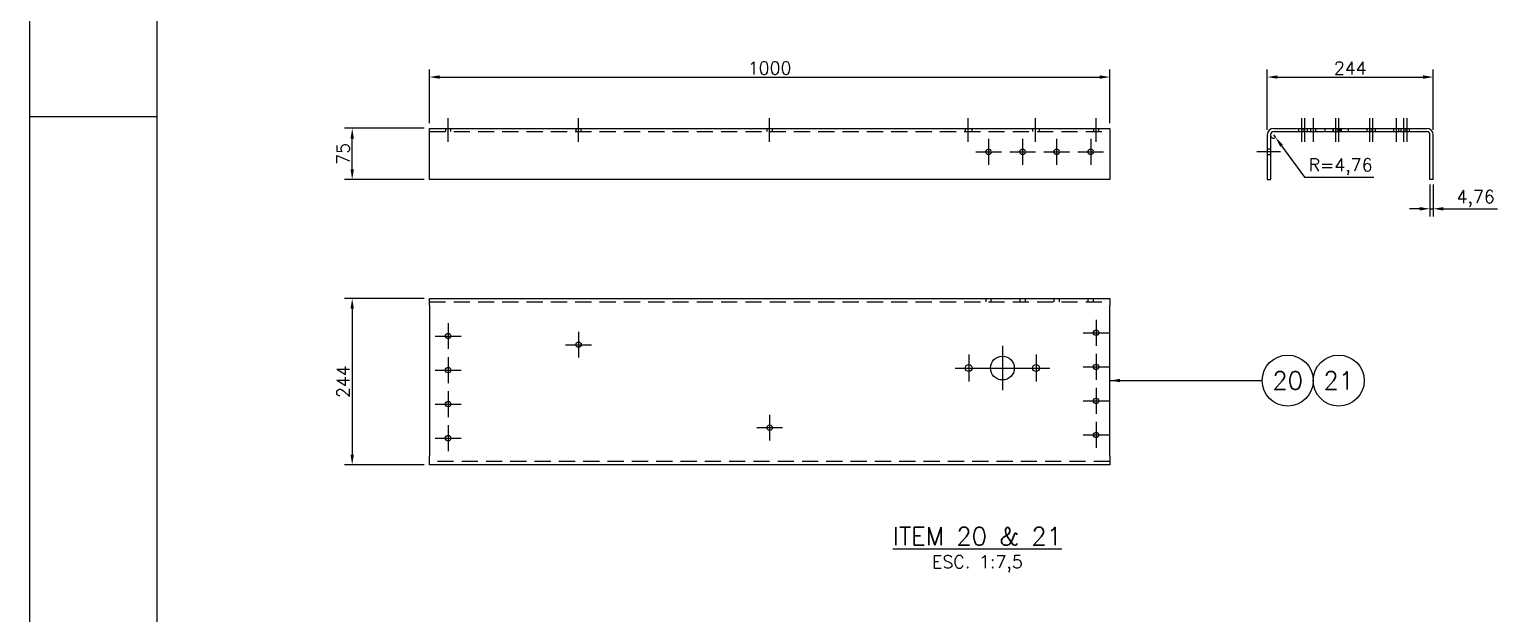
# Model space of a CAD drawing. Header units: metres. Extents: x 0 to 6307, y 0 to 4455.
# Drawn here: x 0 to 2158, y 1497 to 2355 of the extents above; entities that cross this region are included whole.
import ezdxf
from ezdxf.enums import TextEntityAlignment as Align

# ---------------------------------------------------------------- set-up
doc = ezdxf.new("R2010")
doc.units = ezdxf.units.M
doc.header["$LTSCALE"] = 7.5
doc.linetypes.add('CENTER2', pattern=[28.575, 19.05, -3.175, 3.175, -3.175])
doc.linetypes.add('HIDDEN2', pattern=[4.7625, 3.175, -1.5875])
for name, color, linetype in [('FRL2', 2, 'Continuous'), ('FRL6', 6, 'Continuous'), ('FRL7', 7, 'Continuous'), ('FRR120', 5, 'Continuous'), ('FRR140', 5, 'Continuous'), ('FRR175', 1, 'Continuous'), ('FRR80', 3, 'Continuous'), ('GSB', 7, 'Continuous'), ('SC1', 7, 'CENTER2'), ('SDM', 7, 'Continuous'), ('SL4', 4, 'Continuous'), ('ST1', 7, 'HIDDEN2')]:
    doc.layers.add(name, color=color, linetype=linetype)
doc.styles.add('R100', font='simplex.shx', dxfattribs={"height": 2.5})
doc.styles.add('R120', font='simplex.shx', dxfattribs={"height": 3})
doc.styles.add('R140', font='simplex.shx', dxfattribs={"height": 3.5})
doc.styles.add('R80', font='simplex.shx', dxfattribs={"height": 2})
doc.styles.add('ROMANS', font='ROMANS.SHX')
doc.dimstyles.new('7.5___1-7.5', dxfattribs={"dimscale": 7.5, "dimtxt": 2.5, "dimasz": 2, "dimexe": 1.5, "dimexo": 1, "dimgap": 0.5, "dimtad": 1, "dimzin": 12, "dimtxsty": 'ROMANS', "dimcen": 0, "dimclrd": 256, "dimclre": 256, "dimclrt": 3, "dimazin": 3, "dimtfac": 1, "dimtmove": 0, "dimatfit": 0, "dimfxl": 1, "dimlwd": -1, "dimlwe": -1, "dimarcsym": 0})
doc.dimstyles.new('7.5___1-7.5$4', dxfattribs={"dimscale": 7.5, "dimtxt": 2.5, "dimasz": 2, "dimexe": 1.5, "dimexo": 1, "dimgap": 0.5, "dimtad": 1, "dimtoh": 1, "dimzin": 12, "dimtxsty": 'ROMANS', "dimcen": 0, "dimclrd": 256, "dimclre": 256, "dimclrt": 3, "dimazin": 3, "dimtfac": 1, "dimtmove": 0, "dimatfit": 0, "dimfxl": 1, "dimlwd": -1, "dimlwe": -1, "dimarcsym": 0})

# ---------------------------------------------------------------- blocks, each defined once
blk = doc.blocks.new('A1')
at = {"layer": 'FRL2'}
blk.add_line((0, 297), (25, 297), dxfattribs=at)
at = {"layer": 'FRL6', "linetype": 'Continuous'}
blk.add_line((25, 584), (25, 10), dxfattribs=at)
at = {"layer": 'FRL7', "linetype": 'Continuous'}
blk.add_line((0, 594), (0, 0), dxfattribs=at)
at = {"layer": 'FRR120', "style": 'R120'}
for tag, p in [('FASE_DO_PROJETO', (659, 46.29)), ('ÁREA_E/OU_SUBÁREA', (659, 40.79)), ('TÍTULO_DO_DESENHO', (659, 35.29)), ('SUBTÍTULO_1_DO_DESENHO', (659, 29.79)), ('SUBTÍTULO_2_DO_DESENHO', (659, 24.29))]:
    blk.add_attdef(tag, p, '', height=3, dxfattribs=at)
at = {"layer": 'FRR140', "style": 'R140', "width": 0.91}
for tag, p in [('NÚMERO_DA_CONTRATADA', (687.72, 12.6)), ('NUMERO_VALE', (752.89, 12.6))]:
    blk.add_attdef(tag, p, '', height=3.5, dxfattribs=at)
for tag, p in [('ESCALA', (671, 14.35)), ('REVISÃO', (823.5, 14.68))]:
    blk.add_attdef(tag, text='', height=3.5, dxfattribs=at).set_placement(p, align=Align.MIDDLE)
at = {"layer": 'FRR175', "style": 'R120'}
for tag, p in [('CLASSIFICAÇÃO', (811.83, 67.73)), ('PROJETO', (716.31, 53.59)), ('N_PROJ_SE', (793.5, 53.59)), ('N_CONTRATO', (796.97, 47.3))]:
    blk.add_attdef(tag, text='', height=3, dxfattribs=at).set_placement(p, align=Align.MIDDLE_CENTER)
at = {"layer": 'FRR80', "style": 'R80'}
for tag, p in [('8A_REV', (476, 77.07)), ('EMIS.', (486, 77.07)), ('PROJ.', (585, 77.07)), ('DES.', (597, 77.07)), ('VER.', (609, 77.07)), ('APR.', (621, 77.07)), ('AUT.', (633.01, 77.07)), ('7A_REV', (476, 71.37)), ('EMIS.', (486, 71.37)), ('PROJ.', (585, 71.37)), ('DES.', (597, 71.37)), ('VER.', (609, 71.37)), ('APR.', (621, 71.37)), ('AUT.', (633.01, 71.37)), ('6A_REV', (476, 65.67)), ('EMIS.', (486, 65.67)), ('PROJ.', (585, 65.67)), ('DES.', (597, 65.67)), ('VER.', (609, 65.67)), ('APR.', (621, 65.67)), ('AUT.', (633.01, 65.67)), ('5A_REV', (476, 59.97)), ('EMIS.', (486, 59.97)), ('PROJ.', (585, 59.97)), ('DES.', (597, 59.97)), ('VER.', (609, 59.97)), ('APR.', (621, 59.97)), ('AUT.', (633.01, 59.97)), ('4A_REV', (476, 54.27)), ('EMIS.', (486, 54.27)), ('PROJ.', (585, 54.27)), ('DES.', (597, 54.27)), ('VER.', (609, 54.27)), ('APR.', (621, 54.27)), ('AUT.', (633.01, 54.27)), ('3A_REV', (476, 48.57)), ('EMIS.', (486, 48.57)), ('PROJ.', (585, 48.57)), ('DES.', (597, 48.57)), ('VER.', (609, 48.57)), ('APR.', (621, 48.57)), ('AUT.', (633.01, 48.57)), ('2A_REV', (476, 42.87)), ('EMIS.', (486, 42.87)), ('PROJ.', (585, 42.87)), ('DES.', (597, 42.87)), ('VER.', (609, 42.87)), ('APR.', (621, 42.87)), ('AUT.', (633.01, 42.87)), ('1a_REV', (476, 37.17)), ('EMIS.', (486, 37.17)), ('PROJ.', (585, 37.17)), ('DES.', (597, 37.17)), ('VER.', (609, 37.17)), ('APR.', (621, 37.17)), ('AUT.', (633.01, 37.17))]:
    blk.add_attdef(tag, text='', height=2, dxfattribs=at).set_placement(p, align=Align.MIDDLE)
for p in [(492.61, 76.08), (492.61, 70.38), (492.61, 64.68), (492.61, 58.98), (492.61, 53.28), (492.61, 47.58), (492.61, 41.88), (492.61, 36.18)]:
    blk.add_attdef('DESCRIÇÃO_DA_REVISÃO', p, '', height=2, dxfattribs=at)
at = {"layer": 'FRR80', "style": 'R80', "width": 0.85}
for p in [(648, 77.07), (648, 71.37), (648, 65.67), (648, 59.97), (648, 54.27), (648, 48.57), (648, 42.87), (648, 37.17)]:
    blk.add_attdef('DATA', text='', height=2, dxfattribs=at).set_placement(p, align=Align.MIDDLE)
blk = doc.blocks.new('CORTE')
at = {"layer": 'GSB', "color": 4, "style": 'R140'}
blk.add_attdef('%%UCORTE', text='', height=3.5, dxfattribs=at).set_placement((-0.25, 2.38), align=Align.MIDDLE_CENTER)
at = {"layer": 'GSB', "color": 3, "style": 'R100'}
blk.add_attdef('ESC.', text='', height=2.5, dxfattribs=at).set_placement((-0.25, -2.62), align=Align.MIDDLE_CENTER)
blk = doc.blocks.new('*D86')
at = {"layer": 'Defpoints', "color": 0, "transparency": 16777216}
for p in [(1828.5, 2200.3), (1831.3, 2196.5)]:
    blk.add_point(p, dxfattribs=at)
at = {"layer": 'SDM', "transparency": 16777216}
for p, q in [((1828.5, 2200.3), (1831.3, 2196.5)), ((1840.2, 2184.4), (1873.9, 2138.4)), ((1873.9, 2138.4), (1975.9, 2138.4))]:
    blk.add_line(p, q, dxfattribs=at)
blk.add_arc((1828.5, 2200.3), 4.76, 180, 306.25, dxfattribs=at)
blk.add_solid([(1842.2, 2185.9), (1838.2, 2182.9), (1831.3, 2196.5)], dxfattribs=at)
at = {"layer": 'SDM', "color": 3, "transparency": 16777216, "insert": (1926.8, 2153.3), "char_height": 18.75, "attachment_point": 5, "style": 'ROMANS'}
blk.add_mtext('R=4,76', dxfattribs=at)
blk = doc.blocks.new('*D87')
at = {"layer": 'Defpoints', "color": 0, "transparency": 16777216}
for p in [(2063, 2285.2), (1819, 2200.3), (2063, 2200.3)]:
    blk.add_point(p, dxfattribs=at)
at = {"layer": 'SDM', "transparency": 16777216}
for p, q in [((1819, 2207.8), (1819, 2296.5)), ((2063, 2207.8), (2063, 2296.5)), ((1834, 2285.2), (2048, 2285.2))]:
    blk.add_line(p, q, dxfattribs=at)
for points in [[(1834, 2287.7), (1834, 2282.7), (1819, 2285.2)], [(2048, 2287.7), (2048, 2282.7), (2063, 2285.2)]]:
    blk.add_solid(points, dxfattribs=at)
at = {"layer": 'SDM', "color": 3, "transparency": 16777216, "insert": (1941, 2298.4), "char_height": 18.75, "attachment_point": 5, "style": 'ROMANS'}
blk.add_mtext('244', dxfattribs=at)
blk = doc.blocks.new('*D88')
at = {"layer": 'Defpoints', "color": 0, "transparency": 16777216}
for p in [(2058.2, 2134.9), (2063, 2134.9), (2063, 2091.7)]:
    blk.add_point(p, dxfattribs=at)
at = {"layer": 'SDM', "transparency": 16777216}
for p, q in [((2058.2, 2127.4), (2058.2, 2080.4)), ((2063, 2127.4), (2063, 2080.4)), ((2043.2, 2091.7), (2028.2, 2091.7)), ((2058.2, 2091.7), (2063, 2091.7)), ((2078, 2091.7), (2157.6, 2091.7))]:
    blk.add_line(p, q, dxfattribs=at)
for points in [[(2043.2, 2094.2), (2043.2, 2089.2), (2058.2, 2091.7)], [(2078, 2094.2), (2078, 2089.2), (2063, 2091.7)]]:
    blk.add_solid(points, dxfattribs=at)
at = {"layer": 'SDM', "color": 3, "transparency": 16777216, "insert": (2125.3, 2106.6), "char_height": 18.75, "attachment_point": 5, "style": 'ROMANS'}
blk.add_mtext('4,76', dxfattribs=at)
blk = doc.blocks.new('*D89')
at = {"layer": 'Defpoints', "color": 0, "transparency": 16777216}
for p in [(474.4, 2209.9), (587.8, 2209.9), (587.8, 2134.9)]:
    blk.add_point(p, dxfattribs=at)
at = {"layer": 'SDM', "transparency": 16777216}
for p, q in [((580.3, 2209.9), (463.1, 2209.9)), ((474.4, 2149.9), (474.4, 2194.9)), ((580.3, 2134.9), (463.1, 2134.9))]:
    blk.add_line(p, q, dxfattribs=at)
for points in [[(471.9, 2194.9), (476.9, 2194.9), (474.4, 2209.9)], [(471.9, 2149.9), (476.9, 2149.9), (474.4, 2134.9)]]:
    blk.add_solid(points, dxfattribs=at)
at = {"layer": 'SDM', "color": 3, "transparency": 16777216, "insert": (461.2, 2172.4), "char_height": 18.75, "attachment_point": 5, "rotation": 90, "style": 'ROMANS'}
blk.add_mtext('75', dxfattribs=at)
blk = doc.blocks.new('*D90')
at = {"layer": 'Defpoints', "color": 0, "transparency": 16777216}
for p in [(1587.8, 2285.2), (587.8, 2209.9), (1587.8, 2209.9)]:
    blk.add_point(p, dxfattribs=at)
at = {"layer": 'SDM', "transparency": 16777216}
for p, q in [((587.8, 2217.4), (587.8, 2296.5)), ((1587.8, 2217.4), (1587.8, 2296.5)), ((602.8, 2285.2), (1572.8, 2285.2))]:
    blk.add_line(p, q, dxfattribs=at)
for points in [[(602.8, 2287.7), (602.8, 2282.7), (587.8, 2285.2)], [(1572.8, 2287.7), (1572.8, 2282.7), (1587.8, 2285.2)]]:
    blk.add_solid(points, dxfattribs=at)
at = {"layer": 'SDM', "color": 3, "transparency": 16777216, "insert": (1087.8, 2298.4), "char_height": 18.75, "attachment_point": 5, "style": 'ROMANS'}
blk.add_mtext('1000', dxfattribs=at)
blk = doc.blocks.new('*D91')
at = {"layer": 'Defpoints', "color": 0, "transparency": 16777216}
for p in [(587.8, 1959.8), (474.4, 1715.8), (587.8, 1715.8)]:
    blk.add_point(p, dxfattribs=at)
at = {"layer": 'SDM', "transparency": 16777216}
for p, q in [((580.3, 1959.8), (463.1, 1959.8)), ((474.4, 1944.8), (474.4, 1730.8)), ((580.3, 1715.8), (463.1, 1715.8))]:
    blk.add_line(p, q, dxfattribs=at)
for points in [[(471.9, 1944.8), (476.9, 1944.8), (474.4, 1959.8)], [(471.9, 1730.8), (476.9, 1730.8), (474.4, 1715.8)]]:
    blk.add_solid(points, dxfattribs=at)
at = {"layer": 'SDM', "color": 3, "transparency": 16777216, "insert": (461.2, 1837.8), "char_height": 18.75, "attachment_point": 5, "rotation": 90, "style": 'ROMANS'}
blk.add_mtext('244', dxfattribs=at)
blk = doc.blocks.new('INDICACAO_EIXO')
at = {"layer": 'GSB', "color": 3}
blk.add_circle((0, 0), 5, dxfattribs=at)

msp = doc.modelspace()

# ---------------------------------------------------------------- linework, layer by layer
at = {"layer": 'SC1'}
for p, q in [((615.338, 2190.096), (615.338, 2224.858)), ((806.998, 2190.096), (806.998, 2224.858)), ((1087.838, 2190.096), (1087.838, 2224.858)), ((1379.338, 2190.096), (1379.338, 2224.858)), ((1478.338, 2190.096), (1478.338, 2224.858)), ((1567.601, 2190.096), (1567.601, 2224.858)), ((1869.219, 2224.858), (1869.219, 2190.096)), ((1873.979, 2224.858), (1873.979, 2190.096)), ((1886.709, 2224.858), (1886.709, 2190.096)), ((1919.219, 2224.858), (1919.219, 2190.096)), ((1923.979, 2224.858), (1923.979, 2190.096)), ((1969.219, 2224.858), (1969.219, 2190.096)), ((1973.979, 2224.858), (1973.979, 2190.096)), ((2008.539, 2224.858), (2008.539, 2190.096)), ((2019.219, 2224.858), (2019.219, 2190.096)), ((2023.979, 2224.858), (2023.979, 2190.096)), ((1409.601, 2194.333), (1409.601, 2156.333)), ((1459.601, 2194.333), (1459.601, 2156.333)), ((1509.601, 2194.333), (1509.601, 2156.333)), ((1559.601, 2194.333), (1559.601, 2156.333)), ((1390.601, 2175.333), (1428.601, 2175.333)), ((1440.601, 2175.333), (1478.601, 2175.333)), ((1490.601, 2175.333), (1528.601, 2175.333)), ((1540.601, 2175.333), (1578.601, 2175.333)), ((1838.741, 2175.333), (1803.979, 2175.333)), ((615.338, 1923.797), (615.338, 1885.797)), ((1567.601, 1928.557), (1567.601, 1890.557)), ((596.338, 1904.797), (634.338, 1904.797)), ((806.998, 1911.067), (806.998, 1873.067)), ((1548.601, 1909.557), (1586.601, 1909.557)), ((787.998, 1892.067), (825.998, 1892.067)), ((1380.338, 1877.797), (1380.338, 1837.797)), ((1429.838, 1890.297), (1429.838, 1825.297)), ((1479.338, 1877.797), (1479.338, 1837.797)), ((1567.601, 1878.557), (1567.601, 1840.557)), ((615.338, 1873.797), (615.338, 1835.797)), ((1360.338, 1857.797), (1499.338, 1857.797)), ((1548.601, 1859.557), (1586.601, 1859.557)), ((596.338, 1854.797), (634.338, 1854.797)), ((615.338, 1823.797), (615.338, 1785.797)), ((1567.601, 1828.557), (1567.601, 1790.557)), ((596.338, 1804.797), (634.338, 1804.797)), ((1548.601, 1809.557), (1586.601, 1809.557)), ((615.338, 1773.797), (615.338, 1735.797)), ((1068.838, 1770.237), (1106.838, 1770.237)), ((1087.838, 1789.237), (1087.838, 1751.237)), ((1567.601, 1778.557), (1567.601, 1740.557)), ((596.338, 1754.797), (634.338, 1754.797)), ((1548.601, 1759.557), (1586.601, 1759.557))]:
    msp.add_line(p, q, dxfattribs=at)
at = {"layer": 'SL4'}
for p, q in [((587.838, 2197.096), (587.838, 2209.858)), ((587.838, 2209.858), (1587.838, 2209.858)), ((1587.838, 2209.858), (1587.838, 2197.096)), ((1828.504, 2209.858), (2053.454, 2209.858)), ((1828.504, 2205.096), (2053.454, 2205.096)), ((587.838, 2134.858), (587.838, 2197.096)), ((1587.838, 2197.096), (1587.838, 2134.858)), ((1818.979, 2200.333), (1818.979, 2134.858)), ((1823.741, 2200.333), (1823.741, 2134.858)), ((2058.216, 2134.858), (2058.216, 2200.333)), ((2062.979, 2134.858), (2062.979, 2200.333)), ((1587.838, 2134.858), (587.838, 2134.858)), ((1818.979, 2134.858), (1823.741, 2134.858)), ((2062.979, 2134.858), (2058.216, 2134.858)), ((587.838, 1950.272), (587.838, 1959.797)), ((587.838, 1959.797), (1587.838, 1959.797)), ((587.838, 1950.272), (587.838, 1728.56)), ((1587.838, 1959.797), (1587.838, 1950.272)), ((1587.838, 1728.56), (1587.838, 1950.272)), ((587.838, 1715.797), (587.838, 1728.56)), ((1587.838, 1728.56), (1587.838, 1715.797)), ((1587.838, 1715.797), (587.838, 1715.797))]:
    msp.add_line(p, q, dxfattribs=at)
for centre, radius in [((615.338, 1904.797), 4), ((1567.601, 1909.557), 4), ((806.998, 1892.067), 4), ((615.338, 1854.797), 4), ((1380.338, 1857.797), 5), ((1429.838, 1857.797), 17.5), ((1479.338, 1857.797), 5), ((1567.601, 1859.557), 4), ((1567.601, 1809.557), 4), ((615.338, 1804.797), 4), ((1087.838, 1770.237), 4), ((615.338, 1754.797), 4), ((1567.601, 1759.557), 4)]:
    msp.add_circle(centre, radius, dxfattribs=at)
for centre, radius, start, end in [((1828.504, 2200.333), 9.525, 90, 180), ((1828.504, 2200.333), 4.763, 90, 180), ((2053.454, 2200.333), 9.525, 0, 90), ((2053.454, 2200.333), 4.763, 0, 90)]:
    msp.add_arc(centre, radius, start, end, dxfattribs=at)
at = {"layer": 'ST1'}
for p, q in [((587.838, 2205.096), (1587.838, 2205.096)), ((611.338, 2209.858), (611.338, 2205.096)), ((619.338, 2205.096), (619.338, 2209.858)), ((802.998, 2209.858), (802.998, 2205.096)), ((810.998, 2205.096), (810.998, 2209.858)), ((1083.838, 2209.858), (1083.838, 2205.096)), ((1091.838, 2205.096), (1091.838, 2209.858)), ((1375.338, 2209.858), (1375.338, 2205.096)), ((1385.338, 2205.096), (1385.338, 2209.858)), ((1474.338, 2209.858), (1474.338, 2205.096)), ((1484.338, 2205.096), (1484.338, 2209.858)), ((1563.601, 2209.858), (1563.601, 2205.096)), ((1571.601, 2205.096), (1571.601, 2209.858)), ((1865.219, 2209.858), (1865.219, 2205.096)), ((1869.979, 2209.858), (1869.979, 2205.096)), ((1873.219, 2205.096), (1873.219, 2209.858)), ((1877.979, 2205.096), (1877.979, 2209.858)), ((1882.709, 2209.858), (1882.709, 2205.096)), ((1890.709, 2205.096), (1890.709, 2209.858)), ((1903.479, 2209.858), (1903.479, 2205.096)), ((1915.219, 2209.858), (1915.219, 2205.096)), ((1915.979, 2209.858), (1915.979, 2205.096)), ((1919.979, 2209.858), (1919.979, 2205.096)), ((1923.219, 2205.096), (1923.219, 2209.858)), ((1925.979, 2205.096), (1925.979, 2209.858)), ((1927.979, 2205.096), (1927.979, 2209.858)), ((1938.479, 2205.096), (1938.479, 2209.858)), ((1965.219, 2209.858), (1965.219, 2205.096)), ((1969.979, 2209.858), (1969.979, 2205.096)), ((1973.219, 2205.096), (1973.219, 2209.858)), ((1977.979, 2205.096), (1977.979, 2209.858)), ((2004.539, 2209.858), (2004.539, 2205.096)), ((2012.539, 2205.096), (2012.539, 2209.858)), ((2015.219, 2209.858), (2015.219, 2205.096)), ((2019.979, 2209.858), (2019.979, 2205.096)), ((2023.219, 2205.096), (2023.219, 2209.858)), ((2027.979, 2205.096), (2027.979, 2209.858)), ((1823.741, 2179.333), (1818.979, 2179.333)), ((1818.979, 2171.333), (1823.741, 2171.333)), ((587.838, 1955.035), (1587.838, 1955.035)), ((1405.601, 1959.797), (1405.601, 1955.035)), ((1413.601, 1955.035), (1413.601, 1959.797)), ((1455.601, 1959.797), (1455.601, 1955.035)), ((1463.601, 1955.035), (1463.601, 1959.797)), ((1505.601, 1959.797), (1505.601, 1955.035)), ((1513.601, 1955.035), (1513.601, 1959.797)), ((1555.601, 1959.797), (1555.601, 1955.035)), ((1563.601, 1955.035), (1563.601, 1959.797)), ((1587.838, 1720.56), (587.838, 1720.56))]:
    msp.add_line(p, q, dxfattribs=at)
for centre in [(1409.601, 2175.333), (1459.601, 2175.333), (1509.601, 2175.333), (1559.601, 2175.333)]:
    msp.add_circle(centre, 4, dxfattribs=at)

# ---------------------------------------------------------------- block references
at = {"xscale": 7.499999999999915, "yscale": 7.499999999999915, "zscale": 7.499999999999915}
msp.add_blockref('A1', (0, 0), dxfattribs=at)
at = {"layer": 'GSB'}
ref = msp.add_blockref('INDICACAO_EIXO', (1849.087, 1839.416), dxfattribs=dict(at, xscale=7.499999999999915, yscale=7.499999999999915, zscale=7.499999999999915))
ref.add_attrib('EIXO', '20', dxfattribs={"color": 4, "height": 26.25, "style": 'R140'}).set_placement((1849.087, 1839.416), align=Align.MIDDLE_CENTER)
ref = msp.add_blockref('INDICACAO_EIXO', (1924.087, 1839.416), dxfattribs=dict(at, xscale=7.499999999999915, yscale=7.499999999999915, zscale=7.499999999999915))
ref.add_attrib('EIXO', '21', dxfattribs={"color": 4, "height": 26.25, "style": 'R140'}).set_placement((1924.087, 1839.416), align=Align.MIDDLE_CENTER)
at = {"layer": 'GSB', "xscale": 7.499999999999915, "yscale": 7.499999999999915, "zscale": 7.499999999999915}
msp.add_blockref('CORTE', (1395.008, 1592.873), dxfattribs=at).add_auto_attribs({'%%UCORTE': '%%uITEM 20 & 21', 'ESC.': 'ESC. 1:7,5'})

# ---------------------------------------------------------------- dimensions: what is measured, and where the dimension line sits
at = {"layer": 'SDM'}
for base, p1, p2, picture, middle in [((1587.838, 2285.247), (587.838, 2209.858), (1587.838, 2209.858), '*D90', (1087.838, 2298.372)), ((2062.979, 2285.247), (1818.979, 2200.333), (2062.979, 2200.333), '*D87', (1940.979, 2298.372)), ((2062.979, 2091.659), (2058.216, 2134.858), (2062.979, 2134.858), '*D88', (2125.3, 2106.569))]:
    dim = msp.add_linear_dim(base=base, p1=p1, p2=p2, dimstyle='7.5___1-7.5', dxfattribs=at)
    dim.commit()
    dim.dimension.update_dxf_attribs({"geometry": picture, "text_midpoint": middle})
for base, p1, p2, picture, middle in [((474.367, 2209.858), (587.838, 2134.858), (587.838, 2209.858), '*D89', (461.242, 2172.358)), ((474.367, 1715.797), (587.838, 1959.797), (587.838, 1715.797), '*D91', (461.242, 1837.797))]:
    dim = msp.add_linear_dim(base=base, p1=p1, p2=p2, angle=90, dimstyle='7.5___1-7.5', dxfattribs=at)
    dim.commit()
    dim.dimension.update_dxf_attribs({"geometry": picture, "text_midpoint": middle})
dim = msp.add_radius_dim(center=(1828.504, 2200.333), mpoint=(1831.32, 2196.493), dimstyle='7.5___1-7.5$4', override={"dimpost": 'R=<>'}, dxfattribs=at)
dim.commit()
dim.dimension.update_dxf_attribs({"geometry": '*D86', "text_midpoint": (1926.804, 2138.357), "dimtype": 164})

# ---------------------------------------------------------------- leaders
msp.add_leader([(1587.838, 1839.416), (1811.587, 1839.416)], dimstyle='7.5___1-7.5', override={"dimgap": 0.5, "dimtad": 0}, dxfattribs=at)

doc.saveas('drawing.dxf')
